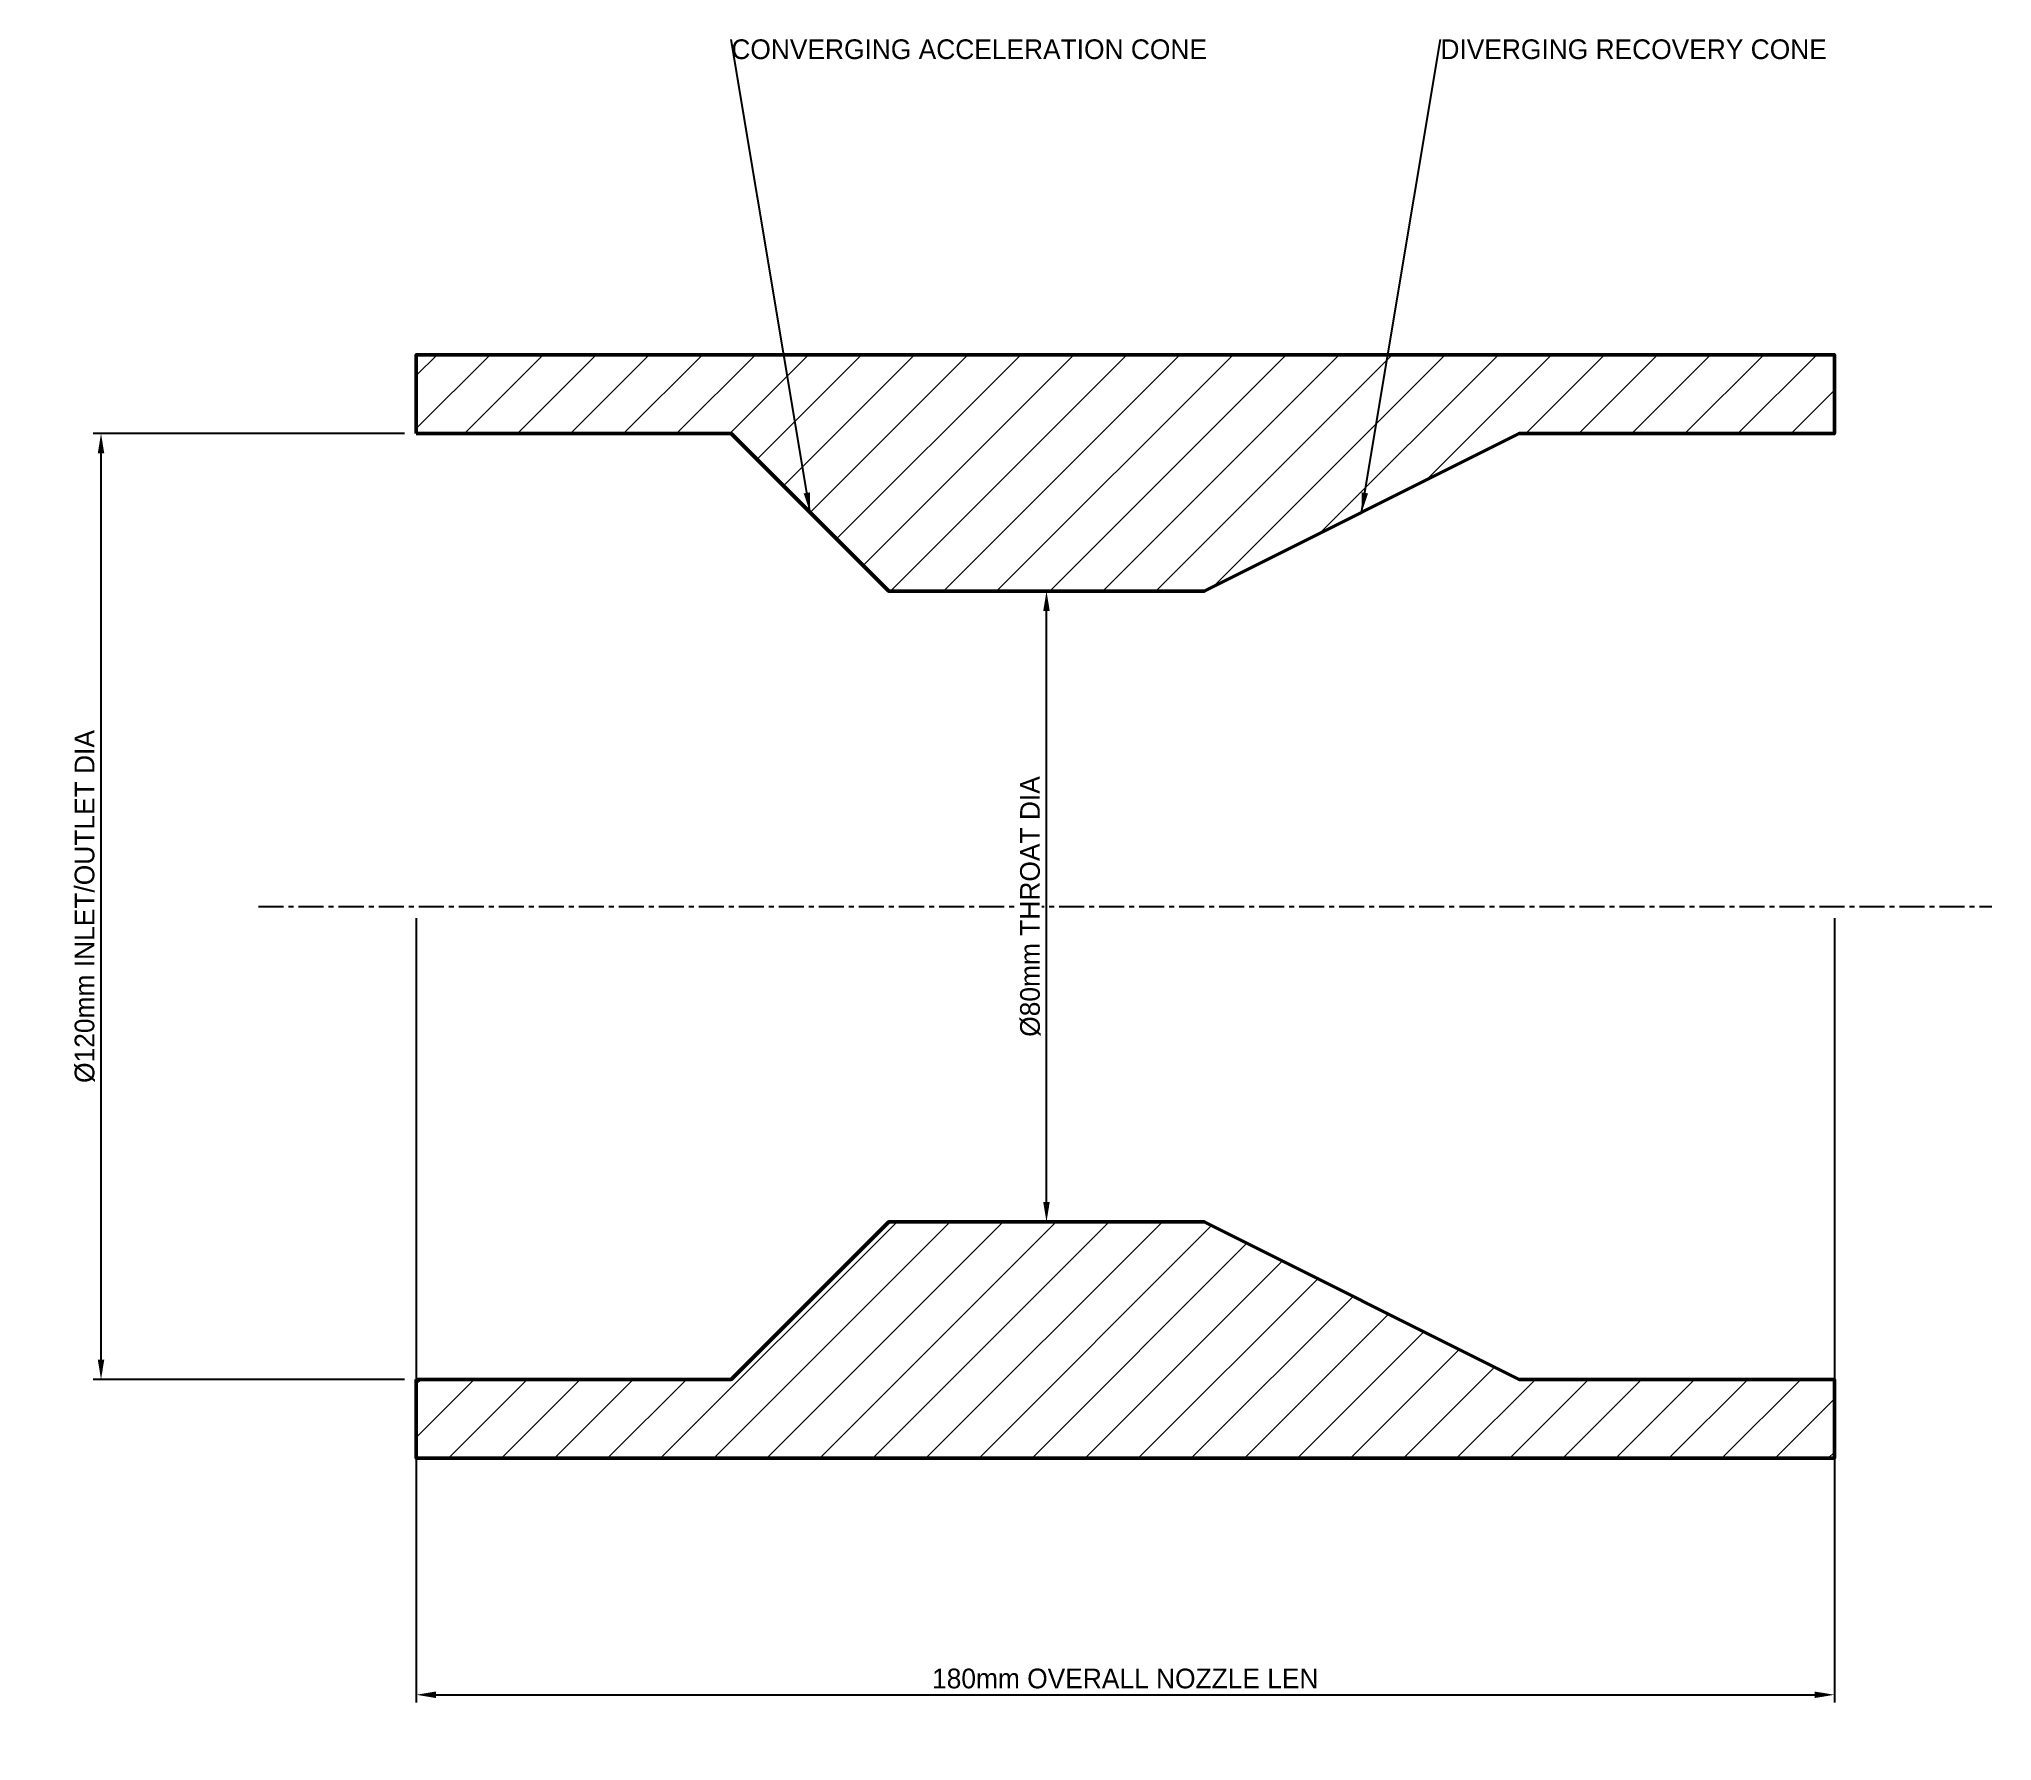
# Model space of a CAD drawing. Header units: metres. Extents: x -48 to 200, y -106 to 110.
import ezdxf

# ---------------------------------------------------------------- set-up
doc = ezdxf.new("R2010")
doc.units = ezdxf.units.M
doc.linetypes.add('CENTER', pattern=[5.08, 3.175, -0.635, 0.635, -0.635])
for name, color, linetype, lineweight in [('CENTERLINES', 7, 'CENTER', 25), ('DIMENSIONS', 7, 'Continuous', 25), ('GEOMETRY', 7, 'Continuous', 50), ('HATCH', 7, 'Continuous', 13)]:
    doc.layers.add(name, color=color, linetype=linetype, lineweight=lineweight)
doc.dimstyles.new('ENGINEERING_STYLE', dxfattribs={"dimtxt": 2.5, "dimasz": 2.5, "dimexe": 1, "dimexo": 1.5, "dimgap": 0.8, "dimtad": 1, "dimcen": 2.5, "dimazin": 3, "dimtfac": 1, "dimtmove": 0, "dimatfit": 3, "dimtfill": 1})

msp = doc.modelspace()

# ---------------------------------------------------------------- hatches: boundary and pattern name
at = {"layer": 'HATCH'}
h = msp.add_hatch(dxfattribs=at)
h.set_pattern_fill('ANSI31', scale=1.5)
h.paths.add_polyline_path([(0, 60), (40, 60), (60, 40), (100, 40), (140, 60), (180, 60), (180, 70), (0, 70)])
h = msp.add_hatch(dxfattribs=at)
h.set_pattern_fill('ANSI31', scale=1.5)
h.paths.add_polyline_path([(0, -60), (40, -60), (60, -40), (100, -40), (140, -60), (180, -60), (180, -70), (0, -70)])

# ---------------------------------------------------------------- linework, layer by layer
at = {"layer": 'CENTERLINES'}
msp.add_line((-20, 0), (200, 0), dxfattribs=at)
at = {"layer": 'GEOMETRY'}
for points in [[(0, 60), (40, 60), (60, 40), (100, 40), (140, 60), (180, 60), (180, 70), (0, 70)], [(0, -60), (40, -60), (60, -40), (100, -40), (140, -60), (180, -60), (180, -70), (0, -70)]]:
    msp.add_lwpolyline(points, close=True, dxfattribs=at)

# ---------------------------------------------------------------- texts
at = {"layer": 'DIMENSIONS', "char_height": 2.5, "attachment_point": 1}
for s, insert in [('CONVERGING ACCELERATION CONE', (40, 110)), ('DIVERGING RECOVERY CONE', (130, 110))]:
    msp.add_mtext(s, dxfattribs=dict(at, insert=insert))

# ---------------------------------------------------------------- leaders
at = {"layer": 'DIMENSIONS'}
for points in [[(50, 50), (40, 110)], [(120, 50), (130, 110)]]:
    msp.add_leader(points, dimstyle='ENGINEERING_STYLE', dxfattribs=at)

# ---------------------------------------------------------------- next in the draw order: dimensions: what is measured, and where the dimension line sits
msp.add_linear_dim(base=(0, -100), p1=(0, 0), p2=(180, 0), text='180mm OVERALL NOZZLE LEN', dimstyle='ENGINEERING_STYLE', dxfattribs=at).render()

# ---------------------------------------------------------------- next in the draw order: dimensions: what is measured, and where the dimension line sits
for base, p1, p2, text in [((-40, -60), (0, -60), (0, 60), '%%C120mm INLET/OUTLET DIA'), ((80, -40), (60, -40), (60, 40), '%%C80mm THROAT DIA')]:
    msp.add_linear_dim(base=base, p1=p1, p2=p2, angle=90, text=text, dimstyle='ENGINEERING_STYLE', dxfattribs=at).render()

doc.saveas('drawing.dxf')
